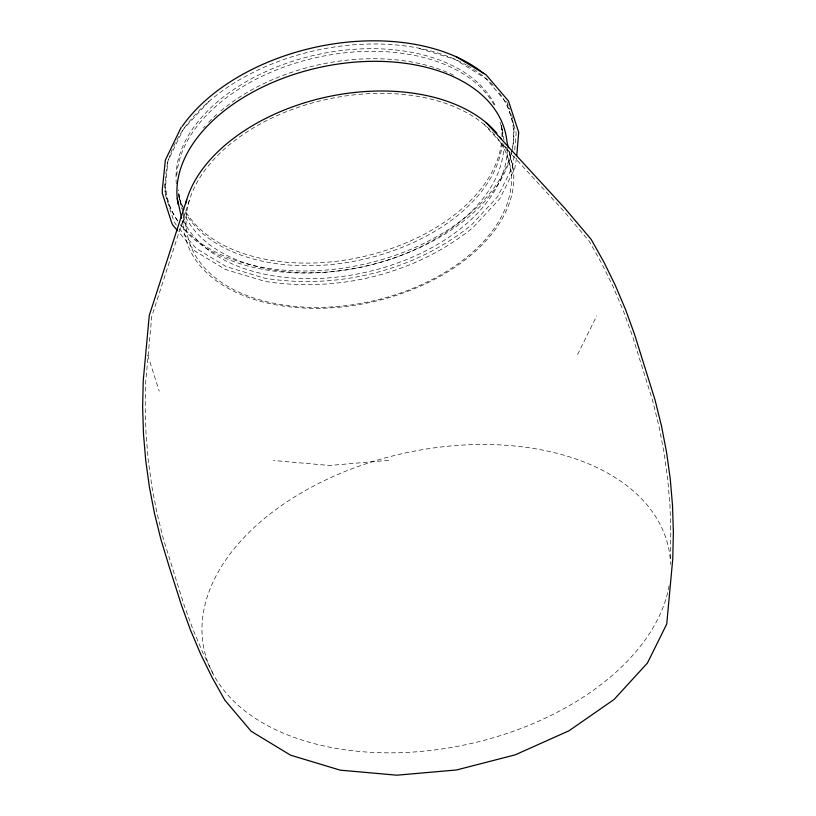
<?xml version="1.0" encoding="UTF-8"?>
<svg xmlns="http://www.w3.org/2000/svg" width="816" height="816" viewBox="0 0 816 816"><rect width="100%" height="100%" fill="white"/><g stroke="black" fill="none" stroke-linecap="round" stroke-linejoin="round"><path stroke-width="0.61" stroke-dasharray="4.08 3.06" d="M670.232 558.399L670.813 532.052L669.987 505.614L667.733 479.165L664.081 452.778L659.032 426.564L652.606 400.574L632.267 335.478L623.312 310.753L613.122 286.732L601.729 263.476L589.264 241.25L563.162 210.385L484.225 124.522M189.251 200.634L151.745 316.547L145.768 381.133L145.187 407.48L146.013 433.918L148.267 460.367L151.919 486.744L156.968 512.968L163.394 538.958L183.733 604.054L192.688 628.779L202.878 652.8L214.271 676.056M514.09 156.162L512.509 166.79L497.791 196.503L471.444 225.022C414.222 271.106 337.283 289.639 265.037 278.276L226.165 266.597L196.187 248.411L179.489 228.878M514.733 149.93L516.171 132.702L507.297 104.815L506.44 102.724L486.244 78.846L454.92 59.272L416.864 47.807M516.497 158.263L514.743 168.586L499.861 198.625L472.811 227.776C415.222 274.166 337.783 292.822 265.057 281.387L225.318 269.464L195.034 251.083L178.347 231.662M577.585 354.501L596.731 315.843M208.876 101.48L183.284 129.367L167.892 160.997L164.903 193.168L173.788 221.054L176.256 225.053M388.661 460.306L329.552 465.487L273.493 460.489M147.757 355.174L159.212 391.15M509.123 151.501L513.468 171.299M501.636 127.898L502.217 130.529M504.074 140.281L503.533 137.802A165.036 103.408 -12.4 0 0 499.565 121.043M505.441 146.462L511.153 172.441A165.036 103.408 -12.4 0 1 276.542 303.838A165.036 103.408 -12.4 0 1 258.631 124.879A165.036 103.408 -12.4 0 1 511.153 172.441M178.786 193.698L182.05 208.539M183.682 215.965L186.395 228.327M182.131 220.626L183.763 228.041M503.86 143.963A165.036 103.408 -12.4 0 1 362.141 267.016A165.036 103.408 -12.4 0 1 183.682 212.772M183.212 211.619A165.036 103.408 -12.4 0 1 178.52 190.016M203.541 127.826A165.036 103.408 -12.4 0 1 205.193 125.96M208.651 122.247A165.036 103.408 -12.4 0 1 219.025 112.455M220.84 110.905A165.036 103.408 -12.4 0 1 454.634 75.715M511.54 114.658A177.46 111.19 -12.4 0 1 511.55 151.888M511.224 153.133A177.46 111.19 -12.4 0 1 362.008 264.68A177.46 111.19 -12.4 0 1 180.734 224.726M177.745 220.779A177.46 111.19 -12.4 0 1 164.189 183.529M506.563 101.521A177.46 111.19 -12.4 0 1 510.041 109.783M669.11 585.735A237.711 148.951 -12.4 0 1 305.225 741.071A237.711 148.951 -12.4 0 1 323.972 480.797A237.711 148.951 -12.4 0 1 670.64 564.478M499.331 92.953A176.613 110.66 -12.4 0 1 512.387 149.542M512.152 150.787A176.613 110.66 -12.4 0 1 364.415 266.363A176.613 110.66 -12.4 0 1 180.54 225.073M177.704 221.105A176.613 110.66 -12.4 0 1 246.106 76.061A176.613 110.66 -12.4 0 1 466.293 64.933M467.405 65.555A176.613 110.66 -12.4 0 1 493.802 86.21M507.277 148.798A167.555 104.989 -12.4 0 1 363.65 272.738A167.555 104.989 -12.4 0 1 182.713 218.882M506.338 147.349A167.555 104.989 -12.4 0 1 367.475 302.991A167.555 104.989 -12.4 0 1 183.865 213.496M501.544 125.664A165.301 103.581 -12.4 0 1 502.544 136.7M502.289 143.004A165.301 103.581 -12.4 0 1 361.508 259.753A165.301 103.581 -12.4 0 1 185.15 212.344M182.335 206.764A165.301 103.581 -12.4 0 1 178.643 196.207M176.746 175.297A165.301 103.581 -12.4 0 1 316.659 57.497A165.301 103.581 -12.4 0 1 493.986 104.693M501.35 125.46A165.301 103.581 -12.4 0 1 501.932 136.578M501.452 142.922A165.301 103.581 -12.4 0 1 358.999 257.54A165.301 103.581 -12.4 0 1 184.569 209.712M183.967 208.621A165.301 103.581 -12.4 0 1 178.378 194.769M176.348 183.886A165.301 103.581 -12.4 0 1 312.242 55.763A165.301 103.581 -12.4 0 1 496.23 107.651"/><path stroke-width="1.22" d="M516.752 155.734L518.701 132.274L508.46 100.99L486.05 74.786L455.756 56.406M186.66 199.93L149.267 315.476L143.228 380.817L142.637 407.306L143.473 433.898L145.727 460.499L149.41 487.03L154.479 513.397L160.946 539.529L168.779 565.335L181.458 605.166L190.465 630.023L200.705 654.187L212.17 677.576L224.808 700.108L251.175 731.289L290.547 755.177L340.241 770.151L396.862 775.2L456.572 769.967L515.284 754.82L568.997 730.779L614.06 699.496L647.394 663.092L666.733 624.056L672.772 558.715L673.363 532.216L672.527 505.634L670.273 479.033L666.59 452.503L661.521 426.136L655.054 400.003L634.542 334.366L625.535 309.509L615.295 285.345L603.83 261.956L591.192 239.414L564.825 208.243L486.132 122.645M181.213 127.245L165.362 160.038L162.241 190.322L162.384 193.596L171.391 221.891L172.615 224.879L177.531 230.693M508.307 147.788L506.94 141.607A167.555 104.989 -12.4 0 0 326.716 65.963A167.555 104.989 -12.4 0 0 178.143 204.51M177.235 198.349L181.58 218.147M185.65 203.612A167.555 104.989 -12.4 0 1 324.584 97.461A167.555 104.989 -12.4 0 1 496.903 133.314M499.953 137.149A167.555 104.989 -12.4 0 1 501.371 139.108M182.223 126.368A177.46 111.19 -12.4 0 1 483.735 73.573"/></g></svg>
